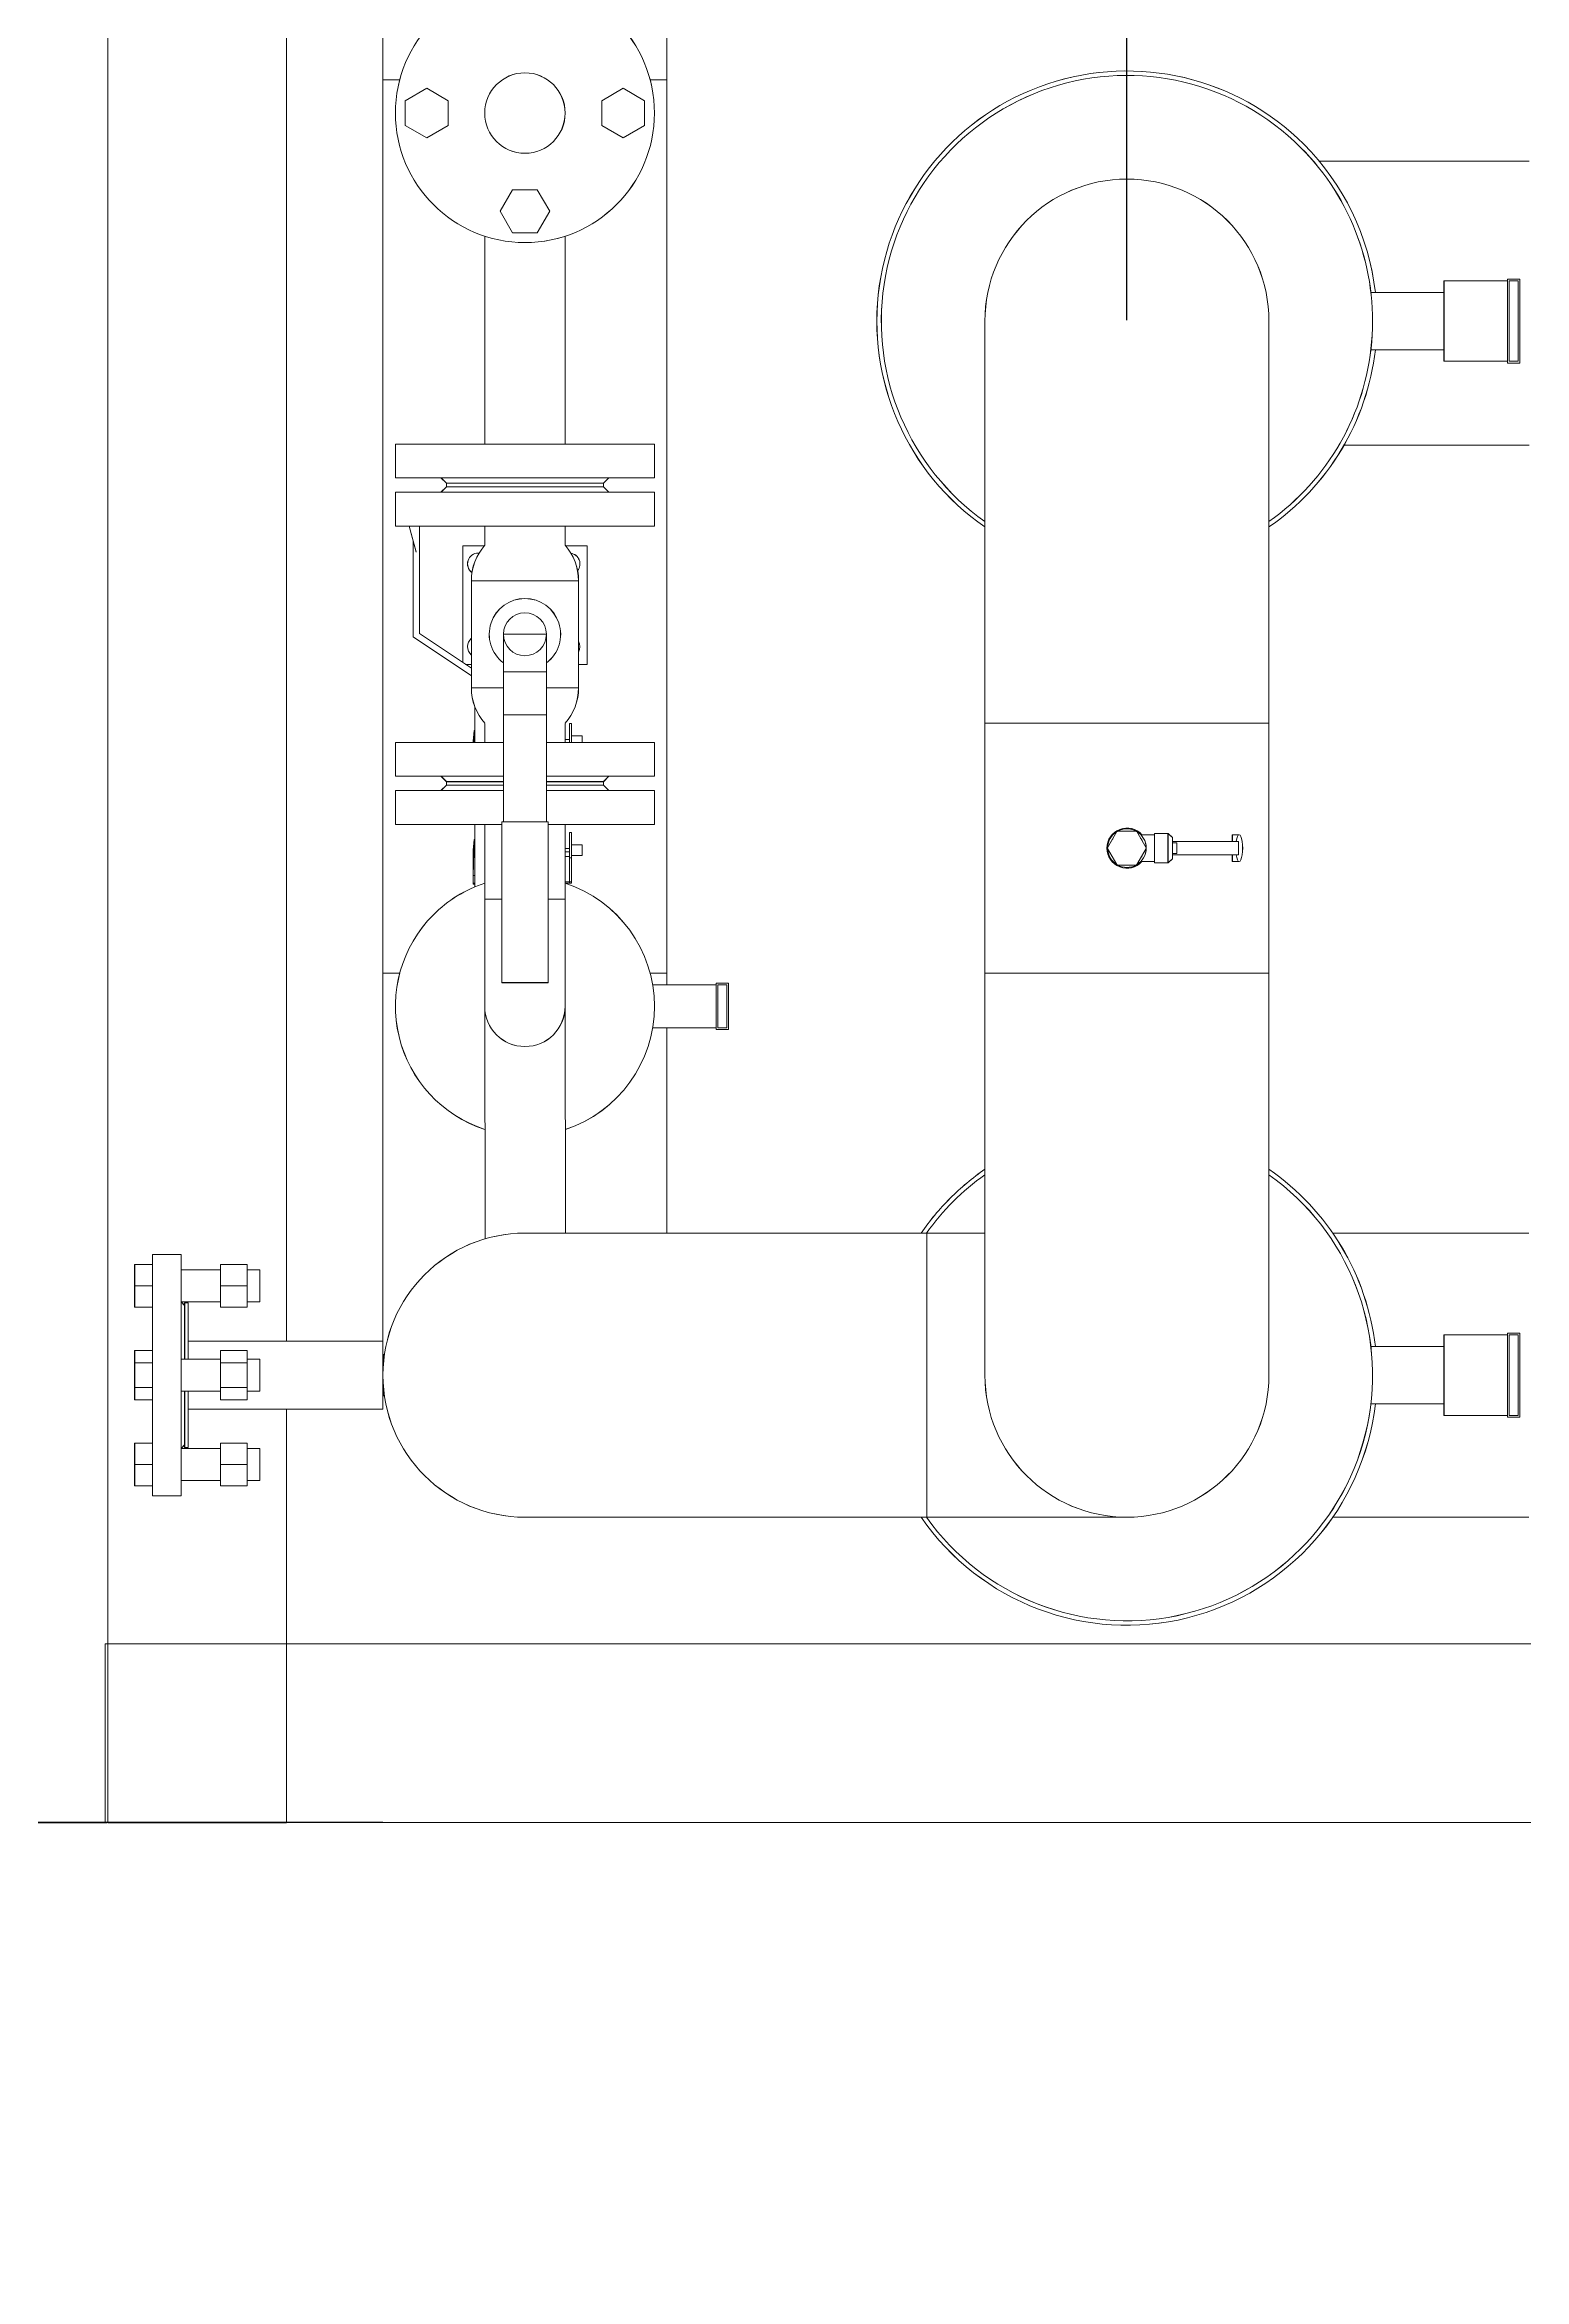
# Model space of a CAD drawing. Header units: millimetres. Extents: x -8689834 to 9419935, y 0 to 233063.
# Drawn here: x -422451 to -421623, y 223696 to 224947 of the extents above; entities that cross this region are included whole.
import ezdxf

# ---------------------------------------------------------------- set-up
doc = ezdxf.new("R2010")
doc.units = ezdxf.units.MM
doc.header["$MEASUREMENT"] = 0
doc.layers.get('0').update_dxf_attribs({"color": 250, "lineweight": 9})
doc.layers.add('25. ЗАЛИВКА ЗОН', color=7, linetype='Continuous', lineweight=0, transparency=0.2)
for name, color, linetype, lineweight in [('2D.ПроекцииПлан. Цвет-Ошибка', 5, 'ByLayer', 35), ('2D.ПроекцииПлан.0', 250, 'ByLayer', 35), ('2D.ПроекцииПлан.25. ЗАЛИВКА ЗОН', 7, 'ByLayer', 0), ('ViewportFrames', 5, 'Continuous', 0), ('Размеры координатных сеток', 7, 'Continuous', 0)]:
    doc.layers.add(name, color=color, linetype=linetype, lineweight=lineweight)
doc.styles.add('МОЭК-Проект', font='', dxfattribs={"oblique": 15})
doc.styles.get('МОЭК-Проект').set_extended_font_data('GOST_type_A')
doc.dimstyles.new('МОЭК', dxfattribs={"dimtxt": 2.5, "dimasz": 2.5, "dimexe": 1.5, "dimexo": 0.625, "dimgap": 1, "dimtad": 1, "dimdec": 0, "dimlfac": 50, "dimtxsty": 'МОЭК-Проект', "dimblk": 'OBLIQUE', "dimblk1": 'OBLIQUE', "dimblk2": 'OBLIQUE', "dimcen": 2.5, "dimdle": 1.5, "dimadec": 0, "dimazin": 2, "dimtfac": 0.75, "dimtdec": 4, "dimtmove": 1, "dimatfit": 3, "dimldrblk": 'NONE', "dimfxl": 1, "dimtfill": 1, "dimtolj": 1, "dimarcsym": 1})

# ---------------------------------------------------------------- blocks, each defined once
blk = doc.blocks.new('PROJECTION_BLOCK_{ec8f7da3-a541-4747-95ec-aaf06b1fa1c5}')
at = {"layer": '2D.ПроекцииПлан. Цвет-Ошибка', "color": 0, "lineweight": -2}
for p, q in [((-39.73, 4.24), (-39.73, 6.435)), ((-36.55, 4.24), (-36.55, 6.435)), ((-39.542, 4.24), (-39.73, 4.24)), ((-39.73, 4.24), (-39.542, 4.24)), ((-39.73, 4.24), (-39.73, -5.76)), ((-39.24, 4.146), (-39.48, 4.007)), ((-39.48, 4.007), (-39.48, 3.73)), ((-39, 4.007), (-39.24, 4.146)), ((-39, 3.73), (-39, 4.007)), ((-37.04, 4.146), (-37.28, 4.007)), ((-37.28, 4.007), (-37.28, 3.73)), ((-36.8, 4.007), (-37.04, 4.146)), ((-36.8, 3.73), (-36.8, 4.007)), ((-36.55, 4.24), (-36.739, 4.24)), ((-36.739, 4.24), (-36.55, 4.24)), ((-36.55, 4.24), (-36.55, -5.76)), ((-39.48, 3.73), (-39.24, 3.591)), ((-39.24, 3.591), (-39, 3.73)), ((-37.28, 3.73), (-37.04, 3.591)), ((-37.04, 3.591), (-36.8, 3.73)), ((-26.895, 3.33), (-29.247, 3.33)), ((-38.279, 3.009), (-38.418, 2.769)), ((-38.002, 3.009), (-38.279, 3.009)), ((-37.863, 2.769), (-38.002, 3.009)), ((-38.418, 2.769), (-38.279, 2.529)), ((-38.002, 2.529), (-37.863, 2.769)), ((-38.279, 2.529), (-38.002, 2.529)), ((-38.59, 2.49), (-38.59, 0.164)), ((-37.69, 2.49), (-37.69, 0.164)), ((-27.14, 2.01), (-27.14, 1.07)), ((-27.14, 2.01), (-27, 2.01)), ((-27, 2.01), (-27, 1.07)), ((-28.669, 1.86), (-27.85, 1.86)), ((-27.85, 1.99), (-27.85, 1.09)), ((-27.85, 1.99), (-27.14, 1.99)), ((-27.02, 1.99), (-27.12, 1.99)), ((-27.12, 1.99), (-27.12, 1.09)), ((-27.02, 1.09), (-27.02, 1.99)), ((-32.99, 1.54), (-32.99, -2.96)), ((-29.81, 1.54), (-29.81, -2.96)), ((-28.669, 1.22), (-27.85, 1.22)), ((-27.85, 1.09), (-27.14, 1.09)), ((-27.14, 1.07), (-27, 1.07)), ((-27.12, 1.09), (-27.02, 1.09)), ((-36.69, 0.164), (-39.59, 0.164)), ((-39.59, 0.164), (-39.59, -0.216)), ((-36.69, 0.164), (-36.69, -0.216)), ((-26.895, 0.15), (-28.97, 0.15)), ((-36.69, -0.216), (-39.59, -0.216)), ((-39.08, -0.216), (-39.02, -0.276)), ((-37.2, -0.216), (-37.26, -0.276)), ((-36.69, -0.376), (-39.59, -0.376)), ((-39.59, -0.376), (-39.59, -0.756)), ((-39.08, -0.376), (-39.02, -0.316)), ((-37.26, -0.276), (-39.02, -0.276)), ((-37.26, -0.276), (-39.02, -0.276)), ((-39.02, -0.276), (-39.02, -0.316)), ((-39.02, -0.316), (-37.26, -0.316)), ((-37.26, -0.316), (-39.02, -0.316)), ((-37.26, -0.276), (-37.26, -0.316)), ((-37.2, -0.376), (-37.26, -0.316)), ((-36.69, -0.376), (-36.69, -0.756)), ((-36.69, -0.756), (-39.59, -0.756)), ((-39.359, -1.045), (-39.437, -0.756)), ((-39.39, -1.993), (-39.39, -0.928)), ((-39.32, -1.019), (-39.32, -0.756)), ((-38.597, -0.977), (-38.837, -0.977)), ((-38.837, -0.977), (-38.837, -2.282)), ((-38.59, -0.756), (-38.59, -0.97)), ((-37.69, -0.756), (-37.69, -0.97)), ((-37.444, -0.977), (-37.684, -0.977)), ((-37.444, -2.304), (-37.444, -0.977)), ((-39.32, -1.956), (-39.32, -1.019)), ((-38.74, -1.366), (-38.14, -1.366)), ((-37.54, -1.366), (-38.74, -1.366)), ((-38.74, -1.366), (-38.74, -2.566)), ((-38.14, -1.366), (-37.54, -1.366)), ((-37.54, -1.366), (-37.54, -2.566)), ((-38.74, -2.432), (-39.39, -1.993)), ((-38.74, -2.347), (-39.32, -1.956)), ((-37.9, -1.966), (-38.38, -1.966)), ((-38.38, -1.966), (-38.38, -2.388)), ((-37.9, -1.966), (-37.9, -2.388)), ((-38.804, -2.304), (-38.74, -2.304)), ((-37.9, -2.388), (-38.38, -2.388)), ((-38.38, -2.388), (-38.38, -2.868)), ((-37.9, -2.388), (-37.9, -2.868)), ((-37.54, -2.304), (-37.444, -2.304)), ((-38.38, -2.566), (-38.74, -2.566)), ((-38.38, -2.566), (-38.74, -2.566)), ((-37.54, -2.566), (-37.9, -2.566)), ((-37.54, -2.566), (-37.9, -2.566)), ((-38.7, -3.176), (-38.7, -2.782)), ((-38.59, -2.963), (-38.59, -3.176)), ((-38.38, -2.868), (-38.38, -4.066)), ((-37.9, -2.868), (-38.38, -2.868)), ((-37.9, -2.868), (-37.9, -4.066)), ((-37.69, -2.963), (-37.69, -3.176)), ((-37.62, -2.966), (-37.64, -2.966)), ((-37.64, -2.966), (-37.64, -3.176)), ((-37.62, -3.176), (-37.62, -2.966)), ((-29.81, -2.96), (-32.99, -2.96)), ((-29.81, -2.96), (-32.99, -2.96)), ((-32.99, -2.96), (-32.99, -5.76)), ((-29.81, -2.96), (-29.81, -5.76)), ((-39.59, -3.176), (-38.38, -3.176)), ((-39.59, -3.556), (-39.59, -3.176)), ((-38.71, -3.044), (-38.72, -3.164)), ((-38.72, -3.164), (-38.72, -3.176)), ((-38.72, -3.176), (-38.72, -3.164)), ((-38.71, -3.058), (-38.714, -3.176)), ((-38.71, -3.058), (-38.71, -3.044)), ((-38.71, -3.044), (-38.7, -3.044)), ((-38.7, -3.058), (-38.71, -3.058)), ((-37.9, -3.176), (-36.69, -3.176)), ((-37.64, -3.144), (-37.69, -3.144)), ((-37.62, -3.104), (-37.5, -3.104)), ((-37.5, -3.104), (-37.5, -3.176)), ((-36.69, -3.556), (-36.69, -3.176)), ((-39.59, -3.556), (-38.38, -3.556)), ((-39.59, -3.716), (-39.166, -3.716)), ((-39.59, -4.096), (-39.59, -3.716)), ((-39.166, -3.716), (-38.38, -3.716)), ((-39.08, -3.556), (-39.02, -3.616)), ((-39.08, -3.716), (-39.02, -3.656)), ((-39.02, -3.616), (-38.763, -3.616)), ((-38.38, -3.616), (-39.02, -3.616)), ((-39.02, -3.656), (-39.02, -3.616)), ((-39.02, -3.656), (-38.763, -3.656)), ((-39.02, -3.656), (-38.763, -3.656)), ((-38.763, -3.616), (-38.38, -3.616)), ((-38.763, -3.656), (-38.38, -3.656)), ((-38.763, -3.656), (-38.38, -3.656)), ((-37.9, -3.556), (-36.69, -3.556)), ((-37.9, -3.616), (-37.26, -3.616)), ((-37.26, -3.616), (-37.9, -3.616)), ((-37.9, -3.656), (-37.26, -3.656)), ((-37.9, -3.656), (-37.26, -3.656)), ((-37.9, -3.716), (-36.69, -3.716)), ((-37.2, -3.556), (-37.26, -3.616)), ((-37.26, -3.656), (-37.26, -3.616)), ((-37.2, -3.716), (-37.26, -3.656)), ((-36.69, -4.096), (-36.69, -3.716)), ((-39.59, -4.096), (-39.166, -4.096)), ((-39.166, -4.096), (-38.4, -4.096)), ((-38.7, -4.794), (-38.7, -4.096)), ((-38.59, -4.096), (-38.59, -4.931)), ((-37.88, -4.066), (-38.4, -4.066)), ((-38.4, -4.066), (-38.4, -5.866)), ((-37.88, -5.866), (-37.88, -4.066)), ((-37.88, -4.096), (-36.69, -4.096)), ((-37.69, -4.096), (-37.69, -4.931)), ((-37.62, -4.185), (-37.64, -4.185)), ((-37.64, -4.185), (-37.64, -4.468)), ((-37.62, -4.468), (-37.62, -4.185)), ((-31.616, -4.356), (-31.512, -4.175)), ((-31.505, -4.171), (-31.296, -4.171)), ((-31.289, -4.175), (-31.185, -4.356)), ((-31.245, -4.21), (-31.09, -4.21)), ((-31.09, -4.36), (-31.09, -4.195)), ((-30.94, -4.195), (-31.09, -4.195)), ((-30.94, -4.36), (-30.94, -4.195)), ((-30.94, -4.195), (-30.94, -4.525)), ((-30.94, -4.195), (-30.89, -4.24)), ((-30.89, -4.24), (-30.89, -4.48)), ((-30.22, -4.21), (-30.22, -4.285)), ((-30.22, -4.21), (-30.143, -4.21)), ((-38.71, -4.263), (-38.72, -4.383)), ((-38.71, -4.277), (-38.72, -4.666)), ((-38.72, -4.666), (-38.72, -4.383)), ((-38.72, -4.383), (-38.72, -4.666)), ((-38.71, -4.277), (-38.71, -4.263)), ((-38.71, -4.263), (-38.7, -4.263)), ((-38.7, -4.277), (-38.71, -4.277)), ((-37.64, -4.363), (-37.69, -4.363)), ((-37.64, -4.403), (-37.69, -4.403)), ((-37.64, -4.454), (-37.69, -4.454)), ((-37.64, -4.468), (-37.62, -4.468)), ((-37.64, -4.751), (-37.64, -4.468)), ((-37.62, -4.323), (-37.5, -4.323)), ((-37.62, -4.443), (-37.5, -4.443)), ((-37.62, -4.751), (-37.62, -4.468)), ((-37.5, -4.323), (-37.5, -4.426)), ((-37.5, -4.426), (-37.5, -4.443)), ((-31.512, -4.545), (-31.616, -4.364)), ((-31.185, -4.364), (-31.289, -4.545)), ((-31.09, -4.525), (-31.09, -4.36)), ((-30.94, -4.525), (-30.94, -4.36)), ((-30.94, -4.525), (-30.89, -4.48)), ((-30.89, -4.285), (-30.15, -4.285)), ((-30.89, -4.3), (-30.84, -4.3)), ((-30.89, -4.42), (-30.84, -4.42)), ((-30.89, -4.435), (-30.15, -4.435)), ((-30.84, -4.3), (-30.84, -4.42)), ((-30.22, -4.435), (-30.22, -4.51)), ((-30.15, -4.285), (-30.15, -4.435)), ((-38.7, -4.666), (-38.72, -4.666)), ((-38.72, -4.666), (-38.7, -4.666)), ((-38.72, -4.765), (-38.72, -4.666)), ((-38.72, -4.765), (-38.72, -4.751)), ((-38.7, -4.751), (-38.72, -4.751)), ((-37.62, -4.737), (-37.69, -4.737)), ((-37.62, -4.751), (-37.69, -4.751)), ((-37.64, -4.751), (-37.62, -4.751)), ((-37.62, -4.751), (-37.62, -4.737)), ((-31.296, -4.549), (-31.505, -4.549)), ((-31.245, -4.51), (-31.09, -4.51)), ((-30.94, -4.525), (-31.09, -4.525)), ((-30.22, -4.51), (-30.143, -4.51)), ((-38.7, -4.765), (-38.72, -4.765)), ((-38.72, -4.765), (-38.7, -4.765)), ((-38.59, -4.931), (-38.4, -4.931)), ((-38.4, -4.931), (-38.59, -4.931)), ((-38.59, -6.131), (-38.59, -4.931)), ((-37.88, -4.931), (-37.69, -4.931)), ((-37.69, -4.931), (-37.88, -4.931)), ((-37.69, -6.131), (-37.69, -4.931)), ((-39.542, -5.76), (-39.73, -5.76)), ((-39.542, -5.76), (-39.73, -5.76)), ((-39.73, -5.76), (-39.73, -9.88)), ((-38.4, -5.866), (-37.88, -5.866)), ((-36.55, -5.76), (-36.739, -5.76)), ((-36.55, -5.76), (-36.739, -5.76)), ((-36.71, -5.891), (-36, -5.891)), ((-36.55, -5.76), (-36.55, -5.891)), ((-36, -5.871), (-36, -6.391)), ((-36, -5.871), (-35.86, -5.871)), ((-35.88, -5.891), (-35.98, -5.891)), ((-35.98, -5.891), (-35.98, -6.371)), ((-35.88, -6.371), (-35.88, -5.891)), ((-35.86, -5.871), (-35.86, -6.391)), ((-29.81, -5.76), (-32.99, -5.76)), ((-29.81, -5.76), (-32.99, -5.76)), ((-32.99, -5.76), (-32.99, -10.26)), ((-29.81, -5.76), (-29.81, -10.26)), ((-38.587, -8.734), (-38.59, -6.132)), ((-37.687, -8.67), (-37.69, -6.131)), ((-36.71, -6.371), (-36, -6.371)), ((-36.55, -6.371), (-36.55, -8.67)), ((-36, -6.391), (-35.86, -6.391)), ((-35.98, -6.371), (-35.88, -6.371)), ((-38.14, -8.67), (-33.64, -8.67)), ((-33.64, -8.67), (-33.64, -11.85)), ((-33.64, -8.67), (-33.64, -11.85)), ((-33.64, -8.67), (-32.99, -8.67)), ((-26.9, -8.67), (-29.096, -8.67)), ((-42.31, -8.91), (-42.31, -9.306)), ((-42.31, -8.91), (-41.99, -8.91)), ((-41.99, -8.91), (-41.99, -9.306)), ((-42.31, -9.02), (-42.51, -9.02)), ((-42.51, -9.26), (-42.51, -9.02)), ((-41.99, -9.08), (-41.55, -9.08)), ((-41.55, -9.02), (-41.55, -9.26)), ((-41.55, -9.02), (-41.25, -9.02)), ((-41.25, -9.02), (-41.25, -9.26)), ((-41.25, -9.08), (-41.11, -9.08)), ((-41.11, -9.44), (-41.11, -9.08)), ((-42.51, -9.5), (-42.51, -9.26)), ((-42.31, -9.26), (-42.51, -9.26)), ((-42.31, -9.5), (-42.51, -9.5)), ((-42.31, -9.306), (-42.31, -11.61)), ((-41.99, -9.306), (-41.99, -11.61)), ((-41.99, -9.44), (-41.95, -9.48)), ((-41.99, -9.44), (-41.55, -9.44)), ((-41.95, -10.08), (-41.95, -9.45)), ((-41.91, -9.45), (-41.95, -9.45)), ((-41.91, -10.08), (-41.91, -9.45)), ((-41.55, -9.26), (-41.55, -9.5)), ((-41.55, -9.26), (-41.25, -9.26)), ((-41.55, -9.5), (-41.25, -9.5)), ((-41.25, -9.26), (-41.25, -9.5)), ((-41.25, -9.44), (-41.11, -9.44)), ((-42.31, -9.983), (-42.51, -9.983)), ((-42.51, -10.122), (-42.51, -9.983)), ((-39.73, -9.88), (-41.91, -9.88)), ((-41.55, -9.983), (-41.55, -10.122)), ((-41.55, -9.983), (-41.25, -9.983)), ((-41.25, -9.983), (-41.25, -10.122)), ((-39.73, -10.26), (-39.73, -9.88)), ((-28.669, -9.94), (-27.85, -9.94)), ((-27.85, -9.81), (-27.85, -10.71)), ((-27.85, -9.81), (-27.14, -9.81)), ((-27.14, -9.79), (-27.14, -10.73)), ((-27.14, -9.79), (-27, -9.79)), ((-27.02, -9.81), (-27.12, -9.81)), ((-27.12, -9.81), (-27.12, -10.71)), ((-27.02, -10.71), (-27.02, -9.81)), ((-27, -9.79), (-27, -10.73)), ((-42.51, -10.399), (-42.51, -10.122)), ((-42.51, -10.122), (-42.31, -10.122)), ((-41.99, -10.08), (-41.55, -10.08)), ((-41.55, -10.122), (-41.25, -10.122)), ((-41.55, -10.122), (-41.55, -10.399)), ((-41.25, -10.08), (-41.11, -10.08)), ((-41.25, -10.122), (-41.25, -10.399)), ((-41.11, -10.44), (-41.11, -10.08)), ((-39.73, -10.03), (-39.72, -10.03)), ((-39.72, -10.03), (-39.72, -10.082)), ((-42.31, -10.399), (-42.51, -10.399)), ((-42.51, -10.537), (-42.51, -10.399)), ((-41.99, -10.44), (-41.55, -10.44)), ((-41.95, -11.07), (-41.95, -10.44)), ((-41.91, -11.07), (-41.91, -10.44)), ((-41.55, -10.399), (-41.55, -10.537)), ((-41.55, -10.399), (-41.25, -10.399)), ((-41.25, -10.399), (-41.25, -10.537)), ((-41.25, -10.44), (-41.11, -10.44)), ((-39.73, -10.64), (-39.73, -10.26)), ((-39.73, -10.49), (-39.72, -10.49)), ((-39.72, -10.438), (-39.72, -10.49)), ((-42.31, -10.537), (-42.51, -10.537)), ((-39.73, -10.64), (-41.91, -10.64)), ((-41.55, -10.537), (-41.25, -10.537)), ((-28.669, -10.58), (-27.85, -10.58)), ((-27.85, -10.71), (-27.14, -10.71)), ((-27.14, -10.73), (-27, -10.73)), ((-27.12, -10.71), (-27.02, -10.71)), ((-42.31, -11.02), (-42.51, -11.02)), ((-42.51, -11.26), (-42.51, -11.02)), ((-41.99, -11.08), (-41.95, -11.04)), ((-41.99, -11.08), (-41.55, -11.08)), ((-41.91, -11.07), (-41.95, -11.07)), ((-41.25, -11.02), (-41.55, -11.02)), ((-41.55, -11.02), (-41.55, -11.26)), ((-41.25, -11.02), (-41.25, -11.26)), ((-41.25, -11.08), (-41.11, -11.08)), ((-41.11, -11.44), (-41.11, -11.08)), ((-42.31, -11.26), (-42.51, -11.26)), ((-42.51, -11.5), (-42.51, -11.26)), ((-42.51, -11.5), (-42.31, -11.5)), ((-41.99, -11.44), (-41.55, -11.44)), ((-41.55, -11.26), (-41.55, -11.5)), ((-41.55, -11.26), (-41.25, -11.26)), ((-41.55, -11.5), (-41.25, -11.5)), ((-41.25, -11.26), (-41.25, -11.5)), ((-41.25, -11.44), (-41.11, -11.44)), ((-42.31, -11.61), (-41.99, -11.61)), ((-38.14, -11.85), (-33.64, -11.85)), ((-33.64, -11.85), (-31.478, -11.85)), ((-31.478, -11.848), (-31.478, -11.85)), ((-26.9, -11.85), (-29.096, -11.85))]:
    blk.add_line(p, q, dxfattribs=at)
for centre, radius in [((-38.14, 3.869), 1.45), ((-38.14, 3.869), 0.45), ((-38.14, -1.966), 0.24)]:
    blk.add_circle(centre, radius, dxfattribs=at)
at = {"layer": '2D.ПроекцииПлан. Цвет-Ошибка', "color": 0, "lineweight": -2, "extrusion": (0, 0, -1)}
for centre, radius, start, end in [((31.4, 1.54), 2.8, 304.6009, 135), ((31.4, 1.54), 2.75, 305.3228, 135), ((31.4, 1.54), 2.8, 135, 173.4376), ((31.4, 1.54), 2.75, 135, 234.6772), ((31.4, 1.54), 2.8, 186.5624, 235.3991), ((38.14, -1.366), 0.6, 0, 41.4096), ((38.14, -2.566), 0.6, 180, 221.4096), ((38.14, -6.131), 1.45, 45, 71.92), ((38.14, -6.131), 1.45, 108.08, 251.8341), ((38.14, -6.131), 1.45, 287.9941, 45), ((38.14, -6.131), 0.45, 180, 0), ((31.4, -10.26), 2.8, 45, 55.3991), ((31.4, -10.26), 2.8, 124.6009, 173.4376), ((31.4, -10.26), 2.75, 125.3228, 324.6772), ((31.4, -10.26), 2.75, 45, 54.6772), ((31.4, -10.26), 2.8, 34.6009, 45), ((31.4, -10.26), 2.75, 35.3228, 45), ((31.4, -10.26), 1.59, 180, 0), ((31.4, -10.26), 1.59, 180, 0), ((31.4, -10.26), 2.8, 186.5624, 325.3991)]:
    blk.add_arc(centre, radius, start, end, dxfattribs=at)
at = {"layer": '2D.ПроекцииПлан. Цвет-Ошибка', "color": 0, "lineweight": -2}
for centre, radius, start, end in [((-31.4, 1.54), 1.59, 0, 180), ((-31.4, 1.54), 1.59, 0, 180), ((-38.14, -1.366), 0.6, 0, 41.4096), ((-38.663, -1.177), 0.12, 90, 233.8915), ((-38.663, -1.177), 0.12, 86.2148, 90), ((-37.644, -1.177), 0.12, 320.7088, 81.084), ((-38.14, -1.966), 0.4, 306.8699, 233.1301), ((-38.663, -2.104), 0.12, 130.4765, 229.5235), ((-37.644, -2.104), 0.12, 329.7912, 30.2088), ((-38.14, -2.566), 0.6, 180, 221.4096), ((-31.4, -4.36), 0.225, 41.8103, 180), ((-31.4, -4.36), 0.216, 121.045, 178.955), ((-31.4, -4.36), 0.19, 144.119, 155.881), ((-31.4, -4.36), 0.216, 118.955, 121.045), ((-31.4, -4.36), 0.216, 61.045, 118.955), ((-31.4, -4.36), 0.19, 84.119, 95.881), ((-31.4, -4.36), 0.216, 58.955, 61.045), ((-31.4, -4.36), 0.216, 1.045, 58.955), ((-31.4, -4.36), 0.19, 24.119, 35.881), ((-31.4, -4.36), 0.225, 180, 318.1897), ((-31.4, -4.36), 0.216, 178.955, 181.045), ((-31.4, -4.36), 0.216, 181.045, 238.955), ((-31.4, -4.36), 0.19, 204.119, 215.881), ((-31.4, -4.36), 0.216, 301.045, 358.955), ((-31.4, -4.36), 0.19, 324.119, 335.881), ((-31.4, -4.36), 0.216, 358.955, 1.045), ((-31.4, -4.36), 0.216, 238.955, 241.045), ((-31.4, -4.36), 0.216, 241.045, 298.955), ((-31.4, -4.36), 0.19, 264.119, 275.881), ((-31.4, -4.36), 0.216, 298.955, 301.045), ((-38.14, -6.131), 0.45, 180, 0), ((-38.14, -10.26), 1.59, 90, 270), ((-38.14, -10.26), 1.59, 90, 180), ((-38.14, -10.26), 1.59, 180, 270)]:
    blk.add_arc(centre, radius, start, end, dxfattribs=at)
for start_param, end_param in [(-3.141593, -2.094395), (0, 3.141593), (-1.047198, 0)]:
    blk.add_ellipse((-30.143, -4.36), major_axis=(0, -0.15), ratio=0.258819, start_param=start_param, end_param=end_param, dxfattribs=at)
at = {"layer": '2D.ПроекцииПлан.25. ЗАЛИВКА ЗОН', "color": 0, "lineweight": -2}
for p, q in [((-42.809, 9.145), (-42.809, -15.272)), ((-40.809, -9.88), (-40.809, 7.893)), ((-40.809, -15.272), (-40.809, -10.64)), ((-42.84, -13.267), (-42.84, -15.267)), ((-0.813, -13.267), (-42.84, -13.267)), ((-42.84, -15.267), (-0.813, -15.267)), ((-42.809, -15.272), (-40.809, -15.272))]:
    blk.add_line(p, q, dxfattribs=at)
blk = doc.blocks.new('*U1750')
at = {"layer": '2D.ПроекцииПлан.0', "lineweight": 13}
blk.add_blockref('PROJECTION_BLOCK_{ec8f7da3-a541-4747-95ec-aaf06b1fa1c5}', (-139.227, 231.99), dxfattribs=at)
blk = doc.blocks.new('_Oblique')
at = {"color": 0, "linetype": 'ByBlock', "lineweight": -2}
blk.add_line((-0.5, -0.5), (0.5, 0.5), dxfattribs=at)
blk = doc.blocks.new('*D1910')
at = {"layer": 'Размеры координатных сеток', "color": 0, "lineweight": -2, "ltscale": 100, "transparency": 16777216}
for p, q in [((-417750.8, 229894.6), (-424653.2, 229894.6)), ((-424651.7, 229896.1), (-424651.7, 215422.3)), ((-417753.9, 215423.8), (-424653.2, 215423.8))]:
    blk.add_line(p, q, dxfattribs=at)
at = {"layer": 'Размеры координатных сеток', "color": 0, "lineweight": -2, "ltscale": 100, "transparency": 16777216, "xscale": 2.5, "yscale": 2.5, "zscale": 2.5}
for p, rotation in [((-424651.7, 229894.6), 90), ((-424651.7, 215423.8), 270)]:
    blk.add_blockref('_Oblique', p, dxfattribs=dict(at, rotation=rotation))
at = {"layer": 'Размеры координатных сеток', "color": 0, "lineweight": 13, "ltscale": 100, "transparency": 16777216, "insert": (-424654, 222659.2), "char_height": 2.5, "attachment_point": 5, "rotation": 90, "style": 'МОЭК-Проект', "bg_fill": 3, "box_fill_scale": 1.25, "bg_fill_color": 256, "bg_fill_true_color": 13158600, "bg_fill_transparency": 0}
blk.add_mtext('\\A1;723542', dxfattribs=at)
blk = doc.blocks.new('_None')
blk = doc.blocks.new('*D1923')
at = {"layer": '25. ЗАЛИВКА ЗОН', "color": 0, "lineweight": -2, "transparency": 16777216}
for p, q in [((-422416.7, 225054), (-422669.8, 225054)), ((-422668.3, 225055.5), (-422668.3, 223950.1)), ((-422416.7, 223951.6), (-422669.8, 223951.6))]:
    blk.add_line(p, q, dxfattribs=at)
at = {"layer": '25. ЗАЛИВКА ЗОН', "color": 0, "lineweight": -2, "transparency": 16777216, "xscale": 2.5, "yscale": 2.5, "zscale": 2.5}
for p, rotation in [((-422668.3, 225054), 90), ((-422668.3, 223951.6), 270)]:
    blk.add_blockref('_Oblique', p, dxfattribs=dict(at, rotation=rotation))
at = {"layer": '25. ЗАЛИВКА ЗОН', "color": 0, "lineweight": 13, "transparency": 16777216, "insert": (-422670.6, 224502.8), "char_height": 2.5, "attachment_point": 5, "rotation": 90, "style": 'МОЭК-Проект', "bg_fill": 3, "box_fill_scale": 1.25, "bg_fill_color": 256, "bg_fill_true_color": 13158600, "bg_fill_transparency": 0}
blk.add_mtext('\\A1;55120', dxfattribs=at)
blk = doc.blocks.new('*D1924')
at = {"layer": '25. ЗАЛИВКА ЗОН', "color": 0, "lineweight": -2, "transparency": 16777216}
for p, q in [((-422262.2, 223951.9), (-422669.8, 223951.9)), ((-422668.3, 223953.4), (-422668.3, 223149.5)), ((-421907.8, 223151), (-422669.8, 223151))]:
    blk.add_line(p, q, dxfattribs=at)
at = {"layer": '25. ЗАЛИВКА ЗОН', "color": 0, "lineweight": -2, "transparency": 16777216, "xscale": 2.5, "yscale": 2.5, "zscale": 2.5}
for p, rotation in [((-422668.3, 223951.9), 90), ((-422668.3, 223151), 270)]:
    blk.add_blockref('_Oblique', p, dxfattribs=dict(at, rotation=rotation))
at = {"layer": '25. ЗАЛИВКА ЗОН', "color": 0, "lineweight": 13, "transparency": 16777216, "insert": (-422670.6, 223551.4), "char_height": 2.5, "attachment_point": 5, "rotation": 90, "style": 'МОЭК-Проект', "bg_fill": 3, "box_fill_scale": 1.25, "bg_fill_color": 256, "bg_fill_true_color": 13158600, "bg_fill_transparency": 0}
blk.add_mtext('\\A1;40050', dxfattribs=at)
blk = doc.blocks.new('*D1929')
at = {"layer": '25. ЗАЛИВКА ЗОН', "color": 0, "lineweight": -2, "transparency": 16777216}
for p, q in [((-423629.2, 225631.6), (-421844.2, 225631.6)), ((-423627.7, 224895.4), (-423627.7, 225633.1)), ((-421845.7, 224802.8), (-421845.7, 225633.1))]:
    blk.add_line(p, q, dxfattribs=at)
at = {"layer": '25. ЗАЛИВКА ЗОН', "color": 0, "lineweight": -2, "transparency": 16777216, "xscale": 2.5, "yscale": 2.5, "zscale": 2.5, "rotation": 180}
blk.add_blockref('_Oblique', (-423627.7, 225631.6), dxfattribs=at)
at = {"layer": '25. ЗАЛИВКА ЗОН', "color": 0, "lineweight": -2, "transparency": 16777216, "xscale": 2.5, "yscale": 2.5, "zscale": 2.5}
blk.add_blockref('_Oblique', (-421845.7, 225631.6), dxfattribs=at)
at = {"layer": '25. ЗАЛИВКА ЗОН', "color": 0, "lineweight": 13, "transparency": 16777216, "insert": (-422736.7, 225633.8), "char_height": 2.5, "attachment_point": 5, "style": 'МОЭК-Проект', "bg_fill": 3, "box_fill_scale": 1.25, "bg_fill_color": 256, "bg_fill_true_color": 13158600, "bg_fill_transparency": 0}
blk.add_mtext('\\A1;89100', dxfattribs=at)
blk = doc.blocks.new('*D1934')
at = {"layer": '25. ЗАЛИВКА ЗОН', "color": 0, "lineweight": -2, "transparency": 16777216}
for p, q in [((-421847.2, 225631.6), (-421109.4, 225631.6)), ((-421845.7, 224792.8), (-421845.7, 225633.1)), ((-421110.9, 224802.8), (-421110.9, 225633.1))]:
    blk.add_line(p, q, dxfattribs=at)
at = {"layer": '25. ЗАЛИВКА ЗОН', "color": 0, "lineweight": -2, "transparency": 16777216, "xscale": 2.5, "yscale": 2.5, "zscale": 2.5, "rotation": 180}
blk.add_blockref('_Oblique', (-421845.7, 225631.6), dxfattribs=at)
at = {"layer": '25. ЗАЛИВКА ЗОН', "color": 0, "lineweight": -2, "transparency": 16777216, "xscale": 2.5, "yscale": 2.5, "zscale": 2.5}
blk.add_blockref('_Oblique', (-421110.9, 225631.6), dxfattribs=at)
at = {"layer": '25. ЗАЛИВКА ЗОН', "color": 0, "lineweight": 13, "transparency": 16777216, "insert": (-421478.3, 225633.8), "char_height": 2.5, "attachment_point": 5, "style": 'МОЭК-Проект', "bg_fill": 3, "box_fill_scale": 1.25, "bg_fill_color": 256, "bg_fill_true_color": 13158600, "bg_fill_transparency": 0}
blk.add_mtext('\\A1;36740', dxfattribs=at)

msp = doc.modelspace()

# ---------------------------------------------------------------- block references
at = {"layer": 'ViewportFrames', "lineweight": 13, "ltscale": 100, "xscale": 50, "yscale": 50, "zscale": 50}
msp.add_blockref('*U1750', (-413314.257, 213115.736), dxfattribs=at)

# ---------------------------------------------------------------- next in the draw order: block references
at = {"layer": '2D.ПроекцииПлан.0', "lineweight": 13, "xscale": 50, "yscale": 50, "zscale": 50}
msp.add_blockref('PROJECTION_BLOCK_{ec8f7da3-a541-4747-95ec-aaf06b1fa1c5}', (-420275.627, 224715.23), dxfattribs=at)

# ---------------------------------------------------------------- next in the draw order: dimensions: what is measured, and where the dimension line sits
at = {"layer": 'Размеры координатных сеток', "lineweight": 13, "ltscale": 100}
dim = msp.add_linear_dim(base=(-424651.725, 215423.815), p1=(-417750.138, 229894.646), p2=(-417753.262, 215423.815), angle=90, dimstyle='МОЭК', override={"dimscale": 1, "dimlfac": 50}, dxfattribs=at)
dim.commit()
dim.dimension.update_dxf_attribs({"geometry": '*D1910', "text_midpoint": (-424653.975, 222659.23)})

# ---------------------------------------------------------------- next in the draw order: dimensions: what is measured, and where the dimension line sits
at = {"layer": '25. ЗАЛИВКА ЗОН', "lineweight": 13}
dim = msp.add_linear_dim(base=(-422668.325, 223951.638), p1=(-422416.1, 225054.031), p2=(-422416.1, 223951.638), angle=90, dimstyle='МОЭК', override={"dimrnd": 10}, dxfattribs=at)
dim.commit()
dim.dimension.update_dxf_attribs({"geometry": '*D1923', "text_midpoint": (-422670.575, 224502.834)})

# ---------------------------------------------------------------- next in the draw order: dimensions: what is measured, and where the dimension line sits
dim = msp.add_linear_dim(base=(-421845.651, 225631.597), p1=(-423627.729, 224894.78), p2=(-421845.651, 224802.221), dimstyle='МОЭК', override={"dimrnd": 10}, dxfattribs=at)
dim.commit()
dim.dimension.update_dxf_attribs({"geometry": '*D1929', "text_midpoint": (-422736.69, 225633.847)})
dim = msp.add_linear_dim(base=(-422668.325, 223150.953), p1=(-422261.563, 223951.879), p2=(-421907.199, 223150.953), angle=90, dimstyle='МОЭК', override={"dimrnd": 10}, dxfattribs=at)
dim.commit()
dim.dimension.update_dxf_attribs({"geometry": '*D1924', "text_midpoint": (-422670.575, 223551.416)})

# ---------------------------------------------------------------- next in the draw order: dimensions: what is measured, and where the dimension line sits
dim = msp.add_linear_dim(base=(-421110.913, 225631.597), p1=(-421845.651, 224792.221), p2=(-421110.913, 224802.221), dimstyle='МОЭК', override={"dimrnd": 10}, dxfattribs=at)
dim.commit()
dim.dimension.update_dxf_attribs({"geometry": '*D1934', "text_midpoint": (-421478.282, 225633.847)})

doc.saveas('drawing.dxf')
